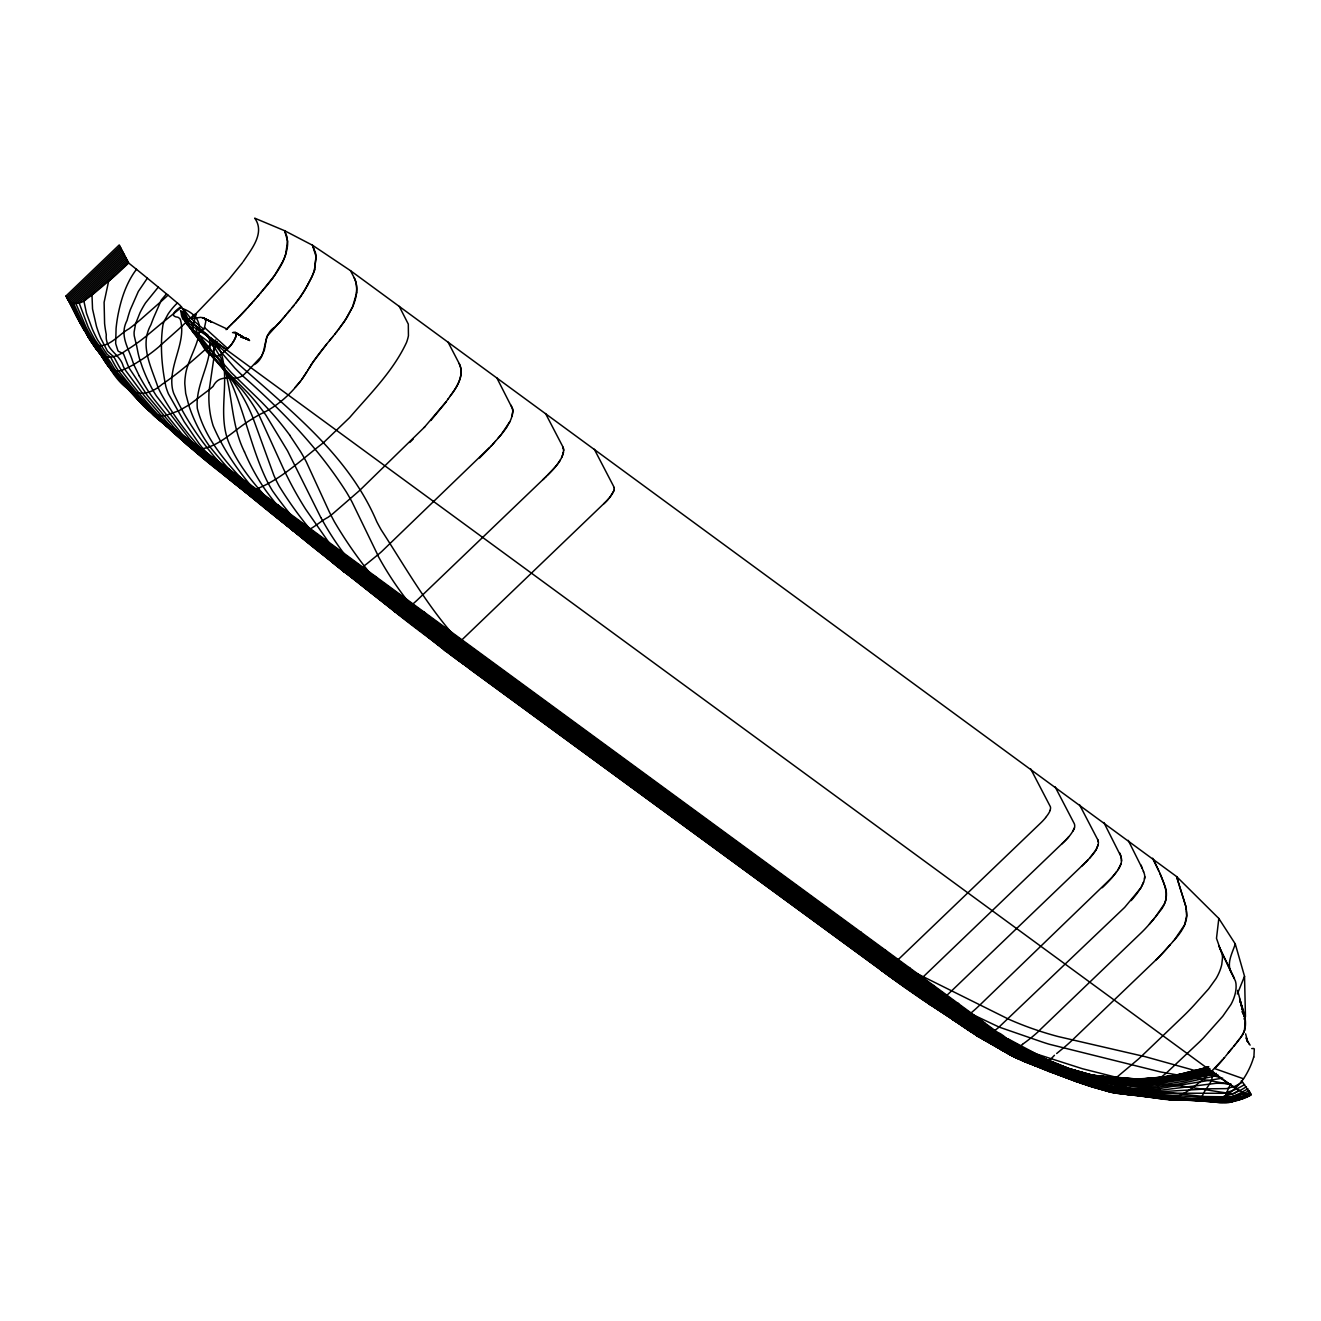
<?xml version="1.0" encoding="UTF-8"?>
<svg xmlns="http://www.w3.org/2000/svg" width="1321" height="1321" viewBox="0 0 1321 1321"><rect width="100%" height="100%" fill="white"/><g stroke="black" fill="none" stroke-linecap="round" stroke-linejoin="round"><path stroke-width="1.5" d="M1069.201 836.292L1069.283 836.193A23.464 14.003 -53.8 0 0 1070.39 834.789A21.549 12.863 -53.8 0 0 1071.331 833.501A20.591 12.302 -53.8 0 0 1072.338 831.949A21.235 12.682 -53.8 0 0 1072.751 831.256L1073.659 829.621A13.904 8.306 -53.8 0 0 1073.956 829.043A8.768 5.234 -53.8 0 0 1074.155 828.614A5.647 3.369 -53.8 0 0 1074.468 827.805A4.557 2.725 -53.8 0 0 1074.6 827.243A5.383 3.22 -53.8 0 0 1074.683 826.665L1074.716 825.823A10.353 6.176 -53.8 0 0 1074.452 824.155A8.388 5.02 -53.8 0 0 1074.171 823.445L1055.083 786.788M1098.428 842.963L1098.428 842.963A9.049 5.4 -53.8 0 0 1098.412 842.336M244.484 451.865C229.804 422.637 233.057 388.605 221.301 358.701A76.255 58.669 -27.5 0 0 217.552 352.542C210.369 337.383 181.604 330.068 184.147 311.673M182.562 311.954L182.43 313.589A7.034 5.416 -27.5 0 0 182.48 314.563L182.975 316.297M563.44 452.03A12.5 7.464 -53.8 0 1 563.324 452.707L563.44 452.03A15.588 9.313 -53.8 0 0 563.555 450.973L563.588 450.577M197.077 327.08L196.152 330.002L197.242 332.743L208.569 347.027L231.423 372.737L259.857 400.362A497.934 383.107 -27.5 0 1 289.728 435.121M356.571 292.403L356.72 289.068A42.652 25.462 -53.8 0 0 355.25 280.184A41.611 24.851 -53.8 0 0 354.21 277.773L350.494 270.656L312.499 245.227L284.626 230.713L254.705 218.163C265.488 232.892 251.139 249.636 243.014 261.921M209.197 389.893L213.672 359.395L213.721 346.928A33.851 26.057 -27.5 0 0 211.69 340.868L205.333 333.024L189.679 321.069A26.932 20.723 -27.5 0 1 187.945 318.708L184.147 311.327M1098.378 843.723L1098.378 843.723A5.664 3.385 -53.8 0 1 1098.246 844.367L1097.916 845.423M350.494 270.656L1176.549 876.517L1218.821 918.458L1216.492 938.323L1222.14 954.489A26.684 15.935 -53.8 0 1 1222.503 957.989L1221.76 964.561A34.049 20.327 -53.8 0 1 1216.063 978.564L1208.665 988.851L1193.771 1005.479A160.452 95.806 -53.8 0 1 1183.913 1015.618L1141.905 1055.842A123.959 74.026 -53.8 0 1 1138.487 1059.029L1116.245 1077.688L1105.429 1084.624A34.049 20.327 -53.8 0 1 1093.821 1087.216L1080.099 1083.038M1144.465 878.993L1144.547 878.515A14.316 8.553 -53.8 0 0 1144.713 876.731A14.663 8.752 -53.8 0 1 1144.432 879.159A14.762 8.818 -53.8 0 1 1143.59 882.147L1141.823 886.061M563.324 452.707L562.911 454.292L563.241 453.07M1237.348 993.986L1244.531 976.285L1235.267 943.921L1218.821 918.458M314.497 269.864L316.132 256.802L312.499 245.227L315.57 253.104A39.812 23.778 -53.8 0 1 316.066 256.01L314.497 269.864A42.569 25.429 -53.8 0 1 311.789 276.948L304.325 291.016L295.854 303.07M495.243 441.495L499.206 436.937A138.903 82.942 -53.8 0 0 501.204 434.576L509.724 421.911A22.407 13.375 -53.8 0 0 510.236 420.887L510.451 420.392A22.391 13.375 -53.8 0 0 511.326 418.196A25.165 15.026 -53.8 0 0 511.987 416.214L512.746 411.937A21.433 12.797 -53.8 0 0 512.746 411.211L512.713 410.352A10.271 6.143 -53.8 0 0 512.664 409.51L512.614 409.295A14.548 8.686 -53.8 0 0 512.399 408.486L496.795 377.806M1253.893 1057.081L1254.306 1048.957A4.293 2.559 -53.8 0 0 1253.497 1048.478L1251.73 1048.577M511.987 416.214L512.086 415.834A21.384 12.764 -53.8 0 0 512.267 415.124L512.746 411.937A27.444 16.38 -53.8 0 0 512.73 410.55L512.713 410.352M1240.469 1037.695C1249.385 1027.441 1244.564 1012.959 1240.32 1001.929L1244.811 1017.831M1096.199 849.519L1098.065 844.978A8.256 4.937 -53.8 0 0 1098.246 844.367M1097.817 845.721L1096.298 849.353M1244.481 1030.281L1245.274 1019.762L1237.628 990.354M1235.267 943.921C1232.559 952.623 1226.813 962.134 1230.66 971.331M1143.59 882.147L1141.509 886.672A17.85 10.667 -53.8 0 1 1140.684 888.158L1124.65 907.411L997.949 1028.068A83.917 50.115 -53.8 0 1 993.177 1031.585L987.926 1034.888A18.081 10.799 -53.8 0 1 986.308 1035.631L985.4 1035.961A35.436 21.153 -53.8 0 1 983.319 1036.622L982.197 1036.869A14.762 8.818 -53.8 0 1 979.835 1036.952A14.894 8.884 -53.8 0 1 978.052 1036.506L966.51 1029.026M217.172 341.693L211.773 356.356L241.826 389.513A276.783 212.962 -27.5 0 1 258.949 414.926M187.12 317.981L186.707 319.748L190.241 327.129A175.396 134.94 -27.5 0 0 193.84 333.024L197.275 333.701L201.799 331.109A8.487 5.069 -53.8 0 0 204.507 327.558L205.779 321.531A10.832 6.456 -53.8 0 0 204.194 318.328L200.825 317.354L191.33 318.526L229.028 279.259L242.37 262.813M283.041 261.178L283.09 261.079A41.859 25 -53.8 0 0 285.567 254.722L287.631 241.231L284.626 230.713L287.004 236.773L287.631 244.121A39.399 23.53 -53.8 0 1 283.041 261.063L274.339 275.858L258.949 294.93M561.59 457.611L562.944 454.193L562.003 456.686A16.314 9.742 -53.8 0 1 561.59 457.611A17.173 10.254 -53.8 0 1 560.583 459.543L560.286 460.055M613.472 491.462L613.439 491.528A18.411 10.997 -53.8 0 1 613.159 492.039A27.114 16.199 -53.8 0 1 612.845 492.617L613.505 491.379A9.775 5.829 -53.8 0 0 613.654 491.065A5.251 3.137 -53.8 0 0 613.984 490.289A3.286 1.965 -53.8 0 0 614.149 489.596M1073.758 829.423L1073.709 829.522A25.182 15.043 -53.8 0 1 1073.428 830.034A29.161 17.421 -53.8 0 1 1073.114 830.628A23.299 13.92 -53.8 0 1 1072.751 831.256M509.724 421.911L506.901 426.865M307.942 284.642L300.313 297.175L292.271 307.397M1141.344 887.002L1137.117 893.293A81.192 48.481 -53.8 0 1 1134.293 896.876A81.654 48.761 -53.8 0 1 1131.932 899.684L1131.139 900.608M545.325 477.376L553.895 468.559A36.047 21.516 -53.8 0 0 558.998 462.119L560.203 460.187M560.021 460.468L560.071 460.402A34.973 20.888 -53.8 0 1 553.862 468.526A67.404 40.257 -53.8 0 1 551.98 470.623L551.303 471.349A129.309 77.212 -53.8 0 1 548.38 474.338L547.621 475.098M308.288 369.55L301.782 379.573M308.156 369.764L311.029 365.19A100.132 59.792 -53.8 0 1 313.44 361.541L326.584 344.203M506.736 427.145L506.174 428.004A34.94 20.872 -53.8 0 1 502.822 432.561L501.782 433.866M308.866 368.625L311.029 365.19M306.736 372.06C295.623 389.761 279.854 405.217 260.732 413.968A107.414 64.151 -53.8 0 0 251.601 419.302C234.312 429.457 219.913 446.927 199.025 449.305A36.476 21.78 -53.8 0 1 195.657 449.074L194.6 448.859A41.909 25.033 -53.8 0 1 184.296 440.653L180.564 433.569M1243.986 1018.986L1245.455 1016.625L1244.531 976.285M344.451 321.449L352.575 306.967L356.422 293.708A41.909 25.033 -53.8 0 0 354.177 277.806M979.786 1005.099L1112.018 877.441A69.518 41.512 -53.8 0 0 1116.592 871.728A39.894 23.811 -53.8 0 0 1117.995 869.796L1120.654 864.628A21.797 13.012 -53.8 0 0 1120.968 863.686A13.276 7.926 -53.8 0 0 1121.331 862.25A8.999 5.383 -53.8 0 0 1121.496 861.011A10.733 6.407 -53.8 0 0 1121.496 860.351L1121.496 859.971A12.351 7.381 -53.8 0 1 1121.496 861.011M344.319 321.63L334.774 334.263M1089.346 1086.011L1048.758 1071.43L1016.047 1057.857A185.848 142.982 -27.5 0 1 1010.119 1054.802L980.331 1037.844L958.22 1023.131L378.169 598L335.517 565.041L304.424 537.911A636.408 489.645 -27.5 0 1 293.79 527.475C269.88 500.362 241.396 474.966 228.038 440.603C217.585 411.921 230.366 380.63 220.888 352.046A51.899 39.927 -27.5 0 0 217.156 345.755C210.022 333.09 183.47 327.08 184.032 311.971A9.825 2.229 46.2 0 0 184.065 310.947L180.036 305.234L169.369 296.251A82.397 18.692 46.2 0 1 165.752 293.295L143.51 275.016A105.267 23.877 46.2 0 1 141 272.985L128.649 263.011L119.237 244.946L66.05 295.937L89.002 337.961M610.632 496.118L610.814 495.854A25.149 15.01 -53.8 0 0 611.59 494.681A26.915 16.067 -53.8 0 0 612.35 493.443L612.729 492.799A27.543 16.446 -53.8 0 1 612.465 493.261A26.998 16.116 -53.8 0 1 611.59 494.681A24.901 14.861 -53.8 0 1 610.55 496.25A22.705 13.557 -53.8 0 1 609.955 497.059L609.741 497.357A21.499 12.847 -53.8 0 0 609.955 497.059L610.038 496.944M451.105 394.797C457.627 386.161 464.546 374.487 459.213 363.589L448.034 342.089M1155.446 916.956L1164.164 904.258A17.338 10.353 -53.8 0 0 1165.667 900.542A16.364 9.775 -53.8 0 0 1166.212 898.131L1166.195 891.658L1164.23 884.195M449.966 396.416C456.785 387.301 464.86 375.23 459.213 363.589M448.05 399.091L450.345 395.871M1159.772 911.374C1166.129 904.175 1168.441 893.888 1164.478 884.938M448.43 398.546L445.788 402.245M136.525 269.253C126.337 282.694 121.02 299.107 117.899 315.504A208.784 160.634 -27.5 0 0 116.083 328.351L115.67 343.559L117.965 350.858A5.845 4.508 -27.5 0 0 119.65 351.881L123.53 353.912L127.576 364.398A96.119 73.943 -27.5 0 0 129.491 368.576L147.424 395.623L178.352 432.677A526.732 405.266 -27.5 0 0 194.187 448.76L226.386 477.046L258.619 502.426M424.239 427.443L446.168 401.716M445.408 402.773L430.828 420.491M1239.742 1038.719L1236.605 1042.814M1159.078 912.316L1154.95 917.567M338.44 329.656L347.06 317.403L352.724 306.621A40.059 23.91 -53.8 0 0 355.646 298.034A37.731 22.54 -53.8 0 0 356.571 292.403M300.627 381.142L295.194 387.301M609.377 497.819L609.642 497.472A20.69 12.351 -53.8 0 1 609.328 497.885A23.151 13.821 -53.8 0 1 608.321 499.107A30.135 17.999 -53.8 0 1 607.247 500.296L607.099 500.477A38.259 22.853 -53.8 0 1 606.504 501.088L459.081 642.551A43.345 25.892 -53.8 0 1 453.153 647.703A25.38 15.158 -53.8 0 1 447.802 650.543L446.614 650.972A3.534 2.114 -53.8 0 1 445.524 650.939C413.952 626.616 384.527 599.305 357.38 570.127A482.958 371.597 -27.5 0 1 320.887 517.551M336.046 332.694L337.119 331.356M147.374 278.12L138.325 291.462L130.251 309.857A165.769 127.543 -27.5 0 0 127.08 320.343C119.567 334.659 127.526 346.35 131.968 359.163A114.547 88.127 -27.5 0 0 134.445 365.967L139.283 375.973M1225.657 1056.139L1228.547 1052.54M1045.654 817.633L1044.531 818.97A37.698 22.507 -53.8 0 1 1040.717 822.966L894.978 962.695A36.278 21.664 -53.8 0 1 889.528 967.302A19.039 11.377 -53.8 0 1 884.178 970.324A9.775 5.845 -53.8 0 1 882.411 970.572L881.024 970.241A4.376 2.609 -53.8 0 1 880.43 969.597L471.498 670.226L340.835 567.931L201.205 455.349A312.152 70.806 46.2 0 1 191.661 447.159L157.893 416.957A82.546 63.507 -27.5 0 1 153.302 413.192L128.764 388.754L110.254 367.667M1224.716 1057.312C1209.326 1074.056 1191.311 1093.177 1169.283 1099.65C1160.895 1097.569 1159.64 1087.711 1155.38 1081.552C1148.147 1073.478 1137.464 1083.583 1128.811 1081.569A278.979 214.646 -27.5 0 1 1101.136 1079.141L1086.357 1076.797A83.19 64.002 -27.5 0 1 1081.156 1075.443L1032.527 1057.824L1002.672 1044.168A127.031 97.737 -27.5 0 1 997.124 1040.667L237.631 485.236C193.46 453.549 154.392 415.025 122.093 371.333M1228.249 1052.903L1231.882 1048.494M1223.741 1058.501L1224.699 1057.328M1229.157 1051.797L1235.696 1043.92M326.287 344.566L330.151 339.877M334.973 334.015L332.809 336.657M285.666 315.306L279.689 322.274A56.423 33.702 -53.8 0 1 277.443 324.636L266.842 336.508L264.332 350.197L261.31 356.505L247.671 371.019A38.326 22.886 -53.8 0 1 245.442 373.05C235.765 384.56 221.119 370.557 213.094 386.359A56.357 33.652 -53.8 0 1 209.89 389.183L189.564 404.589L179.144 410.633L164.844 415.801L155.102 415.339L143.758 406.042L118.857 378.962L98.249 351.419A57.645 34.412 -53.8 0 1 96.697 349.025L95.409 347.39A80.977 62.302 -27.5 0 1 93.907 345.359M287.119 313.539L293.84 305.531M331.076 338.754L332.925 336.508M284.477 316.726L289.695 310.435M329.54 340.603L331.72 337.978M264.58 288.325L265.372 287.384A126.717 75.66 -53.8 0 0 272.985 277.757M1233.913 1046.067L1240.32 1037.91A21.797 13.012 -53.8 0 0 1244.58 1030.281M501.105 434.692L497.934 438.407M283.8 317.535L281.901 319.765A61.707 36.856 -53.8 0 1 277.443 324.636L275.858 326.204M263.787 289.266L262.185 291.165M1068.953 836.589L1068.26 837.382M1174.402 939.908L1184.706 924.717L1186.638 915.932L1185.845 906.52L1186.39 909.608M260.237 293.444L261.393 292.106M259.213 294.633L247.456 307.942M1173.428 941.031C1180.957 932.824 1188.388 922.57 1186.506 910.697M257.314 296.829L258.123 295.887M1068.524 837.085L1067.517 838.208A59.544 35.551 -53.8 0 1 1065.519 840.305L923.115 976.946M1149.452 924.073L1154.587 918.012A162.285 96.895 -53.8 0 1 1151.169 922.091L1149.452 924.073A101.734 60.749 -53.8 0 1 1145.109 928.861A86.459 51.635 -53.8 0 1 1140.551 933.435L1038.95 1030.842M1173.329 941.146L1171.479 943.26M166.463 293.889L161.36 299.983L153.5 317.965A382.413 294.236 -27.5 0 0 150.875 324.867C139.332 345.276 151.354 367.221 157.876 386.987A139.366 107.232 -27.5 0 0 162.103 395.441C195.64 454.523 249.372 497.39 302.889 537.531L970.39 1026.45L998.395 1045.01M254.854 299.636L255.68 298.711M1171.1 943.706L1166.707 948.66A135.964 81.192 -53.8 0 1 1155.991 959.938M253.236 301.502L254.045 300.577M1170.158 944.763L1163.652 952.028A115.885 69.204 -53.8 0 1 1155.974 959.905L1072.305 1040.106A112.351 67.09 -53.8 0 1 1065.089 1046.595L1056.651 1053.531M251.617 303.318L252.41 302.41M495.358 441.363L492.898 444.12M1068.161 837.481L1067.517 838.208A59.61 35.601 -53.8 0 1 1065.519 840.305A94.154 56.225 -53.8 0 1 1063.422 842.418M250.016 305.118L250.808 304.226M493.839 443.063L491.263 445.92M248.431 306.868L249.223 305.993M491.726 445.408L381.736 551.501A154.507 92.255 -53.8 0 1 379.391 553.549L367.122 563.572A138.903 82.942 -53.8 0 1 364.811 565.338L362.862 566.759A33.669 20.096 -53.8 0 1 357.677 570.028M247.654 307.71L238.952 316.908M1089.577 858.204L1096.017 849.849A17.85 10.651 -53.8 0 1 1095.357 850.955A21.797 13.012 -53.8 0 1 1094.3 852.507A27.295 16.298 -53.8 0 1 1092.946 854.307L1091.163 856.437A50.148 29.954 -53.8 0 1 1089.577 858.204A76.502 45.69 -53.8 0 1 1087.827 860.07L1085.499 862.431M246.251 309.246L246.053 309.461A182.826 109.181 -53.8 0 1 239.134 316.71L233.09 322.704M489.678 447.654L479.556 457.974M424.685 426.98L359.708 490.388L332.644 513.869A83.834 50.049 -53.8 0 1 327.872 517.419C317.189 522.753 305.597 537.069 292.833 530.712A32.018 19.121 -53.8 0 1 289.282 526.518L278.087 505.002M226.089 329.672L231.423 324.322M226.634 329.111L229.771 325.94M413.291 438.935L409.692 442.485M237.136 318.724L238.061 317.8M951.681 990.8L1085.334 862.596A114.068 68.114 -53.8 0 0 1087.827 860.07M254.441 364.53C268.956 355.663 260.551 335.65 275.049 326.981M158.355 287.053L145.508 302.938A102.774 79.078 -27.5 0 0 140.026 312.681L135.617 323.695L134.115 332.033A36.691 28.236 -27.5 0 0 134.263 335.914L135.914 342.899A64.845 49.884 -27.5 0 1 136.591 345.491L137.846 351.914A136.046 104.673 -27.5 0 0 139.646 359.163L142.42 367.321A307.743 236.789 -27.5 0 0 148.926 382.545M236.178 319.665L234.164 321.664M546.547 476.171L416.908 600.395A121.73 72.688 -53.8 0 1 413.126 603.763L411.046 605.497L422.984 619.747L435.88 633.122L450.098 645.342L891.064 968.409L931.206 994.317A298.777 229.887 -27.5 0 0 941.609 999.832L999.171 1027.111L1041.691 1041.823A309.411 238.061 -27.5 0 0 1049.32 1044.267L1160.812 1072.008L1229.339 1084.128M1084.69 863.224L1081.536 866.312M230.878 324.867L232.116 323.645M231.984 323.777L233.487 322.307M1062.893 842.93L1061.836 843.954M544.549 478.119L543.03 479.589M1102.193 887.729L1103.464 886.523A109.478 65.373 -53.8 0 0 1106.569 883.419L1107.642 882.312A70.74 42.239 -53.8 0 0 1110.829 878.828A69.286 41.38 -53.8 0 0 1116.592 871.728M119.996 246.4L66.876 297.324L84.098 330.184M120.739 247.836L67.718 298.678L80.383 323.628M121.499 249.289L68.626 299.983L76.668 316.726L90.142 339.596M122.259 250.742L69.617 301.205L81.555 324.768A499.916 384.626 -27.5 0 0 88.887 337.284L97.721 350.247A83.817 64.481 -27.5 0 0 99.306 352.146L101.139 354.226A20.36 15.67 -27.5 0 1 102.031 355.514L104.078 359.213A119.187 91.694 -27.5 0 0 109.709 368.031C122.787 389.233 139.646 403.351 162.021 384.394C181.324 371.35 198.53 355.564 215.785 340.025M123.018 252.195L70.756 302.294L80.053 322.01M123.761 253.649L72.094 303.186L82.777 325.742A462.119 355.547 -27.5 0 0 90.109 338.275L99.025 351.204A80.416 61.872 -27.5 0 0 100.644 353.07L105.697 360.947A96.317 74.108 -27.5 0 0 109.99 367.882M124.521 255.085L73.761 303.764L84.197 326.502A424.966 326.964 -27.5 0 0 91.496 339.101L100.479 351.997A73.117 56.258 -27.5 0 0 102.113 353.846L107.133 361.756A90.158 69.369 -27.5 0 0 111.36 368.741M125.28 256.538L75.991 303.797L85.931 326.931A379.854 292.255 -27.5 0 0 93.114 339.679L102.097 352.641A61.014 46.945 -27.5 0 0 103.748 354.457L108.834 362.301A90.422 69.567 -27.5 0 0 113.028 369.335L127.245 385.815M126.023 257.991L79.128 302.955L88.094 326.848A325.99 250.825 -27.5 0 0 95.046 339.943L111.327 363.374A95.954 73.827 -27.5 0 0 115.918 370.772L149.356 409.147A377.212 290.224 -27.5 0 0 155.366 415.421L186.311 444.021L211.476 464.265L995.027 1037.728A127.691 98.249 -27.5 0 0 1000.575 1041.311C1030.33 1056.932 1062.315 1068.639 1094.878 1076.83A141.529 108.9 -27.5 0 0 1101.169 1077.936L1136.869 1081.866A133.883 103.005 -27.5 0 0 1155.281 1081.42L1177.457 1078.283A295.442 227.311 -27.5 0 0 1192.087 1075.294L1209.359 1070.786C1218.276 1078.63 1203.613 1088.851 1201.978 1097.322A4.458 2.675 -53.8 0 0 1202.143 1099.716L1205.71 1101.351L1213.074 1100.525A67.421 40.257 -53.8 0 0 1217.07 1099.419L1225.426 1095.786A34.412 20.542 -53.8 0 0 1229.834 1092.863L1235.416 1088.075L1236.671 1088.867M126.783 259.444L83.801 300.643L86.509 313.325L92.239 328.896A270.458 208.091 -27.5 0 0 97.44 339.679L106.786 353.912A29.789 22.919 -27.5 0 0 108.372 355.366L109.973 356.67A10.403 8.009 -27.5 0 1 110.964 357.809L114.3 364.068A105.284 81.01 -27.5 0 0 118.329 370.623C149.24 410.071 184.709 446.118 225.478 475.444L996.067 1039.214A126.965 97.688 -27.5 0 0 1001.615 1042.731C1031.47 1058.104 1063.438 1069.729 1095.968 1077.969A146.648 112.83 -27.5 0 0 1102.226 1079.108L1137.728 1083.237A126.056 96.994 -27.5 0 0 1152.787 1083.005L1182.328 1078.646A315.818 242.998 -27.5 0 0 1196.694 1075.443L1212.711 1071.05M127.543 260.881L91.991 294.963L92.536 308.982L96.466 326.32A223.678 172.093 -27.5 0 0 100.809 338.325L107.48 351.237L112.896 356.092A7.381 5.68 -27.5 0 1 113.986 357.066L117.866 364.299A115.076 88.54 -27.5 0 0 122.093 371.333M128.286 262.334L108.603 281.224L104.111 302.311L104.59 323.513A210.105 161.657 -27.5 0 0 106.274 334.56C104.821 350.28 119.864 353.45 123.249 366.313A107.876 82.992 -27.5 0 0 125.462 370.276L144.616 396.168L172.176 428.334A518.41 398.859 -27.5 0 0 187.153 443.295L246.003 492.403A131.175 100.924 -27.5 0 0 247.919 493.79L970.043 1022.652L998.181 1042.137A127.708 98.266 -27.5 0 0 1003.729 1045.588C1033.633 1060.565 1065.37 1072.272 1097.734 1080.644A149.356 114.91 -27.5 0 0 1103.943 1081.816L1139.313 1086.176A117.668 90.538 -27.5 0 0 1157.691 1085.614L1183.682 1081.288L1216.36 1073.395M128.649 263.011L117.041 273.909A159.94 95.508 -53.8 0 1 113.672 276.898L96.631 291.231A101.189 60.419 -53.8 0 1 87.004 298.678C80.531 304.87 69.138 306.076 66.05 295.937M922.603 977.441L921.018 978.944A72.771 43.444 -53.8 0 1 916.213 983.22M951.054 991.394L947.834 994.416A92.767 55.399 -53.8 0 1 942.765 998.907M979.224 1005.628L977.557 1007.196A82.975 49.538 -53.8 0 1 970.72 1013.174M181.753 307.083L164.729 320.838A137.334 82.018 -53.8 0 0 161.294 323.562L146.614 335.831A149.752 89.415 -53.8 0 1 125.743 350.659C117.866 356.604 104.045 361.822 97.87 350.841A80.003 61.559 -27.5 0 0 96.895 349.57L96.251 348.777A94.171 72.457 -27.5 0 1 94.253 346.085L93.428 344.682M1246.165 1094.234L1241.08 1097.949A30.185 18.032 -53.8 0 1 1239.28 1098.89L1236.572 1100.096A64.118 38.292 -53.8 0 1 1232.873 1101.483A31.126 18.593 -53.8 0 1 1229.752 1102.292A26.106 20.079 -27.5 0 1 1226.433 1102.573L1212.893 1101.483A157.001 120.789 -27.5 0 0 1207.394 1101.087L1171.033 1099.584A314.563 242.024 -27.5 0 1 1162.777 1098.956L1119.036 1093.309A149.587 115.092 -27.5 0 1 1113.207 1092.186L1091.443 1086.176M187.747 318.592L185.353 319.616A10.832 6.473 -53.8 0 1 184.081 319.566A6.704 3.996 -53.8 0 1 183.173 319.302A2.13 1.271 -53.8 0 1 182.727 318.691A23.596 18.164 -27.5 0 1 181.307 314.282L180.994 311.706M160.468 345.359L177.906 329.87A180.482 107.777 -53.8 0 0 183.751 324.438C202.295 307.066 195.079 312.813 192.206 330.3A10.832 6.473 -53.8 0 0 193.725 332.925C201.568 339.53 206.34 360.947 218.741 355.663A29.524 17.635 -53.8 0 0 221.961 353.797L230.944 345.177A29.524 17.635 -53.8 0 0 233.322 341.677C234.841 339.398 239.415 331.852 233.421 332.463M942.765 998.891L941.609 999.832A24.868 14.845 -53.8 0 1 934.971 1004.092M916.196 983.204L914.726 984.36A22.44 13.408 -53.8 0 1 909.063 987.629A8.653 5.168 -53.8 0 1 906.223 988.306M1054.472 1055.264C1027.292 1084.954 1018.706 1041.245 997.652 1032.362A162.054 124.686 -27.5 0 1 992.616 1028.712L157.893 416.957M181.274 306.538C177.196 309.197 167.949 316.132 177.922 317.255A11.74 9.032 -27.5 0 1 180.3 319.286C186.806 341.759 168.791 364.381 172.225 387.548A48.167 37.054 -27.5 0 0 173.728 393.394C205.762 463.506 268.13 512.069 327.971 557.693L964.264 1023.825L1001.764 1048.478M1022.52 1044.383C1015.866 1050.525 1003.597 1056.272 997.784 1045.902A181.109 108.157 -53.8 0 1 996.282 1043.92L982.675 1021.133M139.91 360.749L142.602 358.998A123.216 73.58 -53.8 0 0 160.502 345.458M1247.916 1088.768L1240.617 1092.913A67.932 52.279 -27.5 0 1 1229.785 1097.388L1221.413 1099.65A34.94 26.882 -27.5 0 1 1216.476 1100.261L1198.18 1099.122M1246.413 1086.77L1242.516 1089.115A62.863 48.365 -27.5 0 1 1229.967 1094.746L1223.296 1096.694A38.292 29.458 -27.5 0 1 1218.325 1097.553L1203.811 1097.569L1112.315 1090.964A95.921 73.811 -27.5 0 1 1106.651 1090.007L1067.929 1077.573L1008.98 1052.226A134.015 103.104 -27.5 0 1 1004.703 1049.749L1003.399 1048.94M1249.121 1090.552L1241.558 1094.746A68.197 52.477 -27.5 0 1 1230.346 1099.204L1221.908 1101.301A32.331 24.868 -27.5 0 1 1217.103 1101.747L1171.298 1096.364L1113.553 1091.939A97.49 75 -27.5 0 1 1107.89 1090.981L1087.86 1085.301L1049.733 1071.529M1236.786 1088.933L1246.611 1094.448L1250.69 1095.225A11.592 2.625 46.2 0 0 1250.838 1094.036L1242.533 1082.163L1235.696 1085.895M1250.046 1092.12L1242.533 1096.182A66.1 50.859 -27.5 0 1 1232.939 1099.947L1223.13 1102.275A29.723 22.87 -27.5 0 1 1219.63 1102.54L1210.333 1101.747A188.655 145.161 -27.5 0 0 1205 1101.219L1161.225 1098.263L1118.656 1093.54A130.68 100.545 -27.5 0 1 1110.994 1092.153L1092.764 1087.117L1026.516 1062.546M1250.657 1093.474L1244.96 1096.529A61.74 47.506 -27.5 0 1 1235.812 1100.211L1226.152 1102.573A27.576 21.219 -27.5 0 1 1222.734 1102.837L1116.724 1093.227A114.035 87.731 -27.5 0 1 1111.06 1092.269L1088.999 1085.978A26.684 15.935 -53.8 0 1 1086.688 1084.343L1080.05 1074.369L1076.532 1071.248L1062.778 1068.062L1007.51 1038.57M1247.751 1094.927L1245.059 1096.645A7.067 5.433 -27.5 0 1 1243.903 1097.206L1226.433 1098.775L1178.926 1098.494A218.939 168.461 -27.5 0 1 1170.802 1097.834L1128.018 1091.212A228.302 175.66 -27.5 0 1 1120.076 1089.61L1070.803 1075.591L1024.27 1059.095A154.078 118.543 -27.5 0 1 1017.913 1056.007C971.15 1032.196 926.648 1004.158 884.69 972.669M1250.904 1094.548L1247.057 1096.579A56.786 43.692 -27.5 0 1 1237.447 1100.426L1229.752 1102.275A15.819 9.445 -53.8 0 1 1227.374 1102.408A11.344 6.77 -53.8 0 1 1225.64 1101.879A8.57 5.119 -53.8 0 1 1224.501 1100.806M1238.85 1090.205L1234.871 1092.995A5.4 4.161 -27.5 0 1 1233.087 1093.805C1204.438 1090.238 1175.657 1083.237 1146.281 1084.145A104.21 80.185 -27.5 0 1 1140.766 1083.468L1082.46 1068.739L1036.836 1054.108A165.752 127.526 -27.5 0 1 1029.885 1051.004L990.139 1033.6A320.078 246.267 -27.5 0 1 982.692 1030.149L933.303 1003.019L891.857 975.773L447.802 650.559C403.004 614.909 363.638 571.399 334.543 521.993A401.567 308.965 -27.5 0 1 329.226 511.706L306.224 461.673A333.338 256.472 -27.5 0 0 300.428 451.386L289.662 435.17M1137.563 1081.668A223.447 171.912 -27.5 0 0 1165.023 1079.884L1182.427 1077.061L1197.437 1070.357A36.162 21.598 -53.8 0 1 1200.888 1069.68A37.417 22.341 -53.8 0 1 1204.356 1069.581L1209.409 1070.819M357.677 569.995L355.696 570.953A36.608 21.863 -53.8 0 1 353.153 572.026A22.176 13.243 -53.8 0 1 350.048 572.819A23.91 14.283 -53.8 0 1 347.588 573A15.505 9.264 -53.8 0 1 345.64 572.703A18.725 11.179 -53.8 0 1 344.731 572.29L344.121 571.976A11.361 6.787 -53.8 0 1 342.932 570.953C293.212 529.853 238.985 486.359 213.127 425.709A150.412 115.736 -27.5 0 1 209.131 389.893M1249.683 1095.456L1240.056 1099.386A22.127 17.024 -27.5 0 1 1236.572 1100.096L1220.868 1100.063A266.776 205.267 -27.5 0 0 1213.025 1099.98L1175.36 1099.766A190.637 146.681 -27.5 0 1 1167.153 1099.138L1124.501 1092.417A211.31 162.582 -27.5 0 1 1116.542 1090.816L1080.71 1080.611L1030.446 1063.174M1234.805 1086.291L1226.499 1088.62L1213.982 1088.752A173.315 133.338 -27.5 0 0 1206.304 1088.95L1163.52 1091.559A232.248 178.698 -27.5 0 1 1154.554 1091.658L1110.449 1088.355A115.554 88.92 -27.5 0 1 1102.771 1086.985L1057.576 1072.14L1007.725 1050.806A142.998 110.023 -27.5 0 1 1003.415 1048.263L966.989 1024.98A110.947 85.353 -27.5 0 1 965.453 1023.858L315.009 547.29C276.122 518.228 238.358 487.053 205.349 451.369A310.831 239.151 -27.5 0 1 199.124 443.691L184.213 421.746L168.444 393.873A103.335 79.508 -27.5 0 1 165.868 386.574C161.74 366.445 159.924 345.194 162.962 324.801A36.162 27.824 -27.5 0 1 164.184 321.267L168.048 314.117A59.478 45.756 -27.5 0 1 177.509 302.872M1209.442 1068.788L1201.846 1071.678A127.708 98.249 -27.5 0 1 1182.427 1077.044M125.33 368.658C109.759 377.823 104.689 357.644 96.697 349.025M1207.262 1067.368L1181.271 1073.99A270.425 208.074 -27.5 0 1 1164.098 1076.764L1150.294 1078.25A168.725 129.821 -27.5 0 1 1134.673 1078.811L1118.771 1078.085M1209.821 1068.458L1188.751 1073.973A282.281 217.189 -27.5 0 1 1170.835 1077.209L1152.919 1079.323A152.163 117.074 -27.5 0 1 1134.656 1079.686L1098.395 1076.202A126.667 97.457 -27.5 0 1 1092.071 1075.112L1068.739 1068.573M1207.642 1067.698L1184.144 1073.643A279.325 214.91 -27.5 0 1 1166.74 1076.549L1152.705 1078.151A166.908 128.418 -27.5 0 1 1134.062 1078.778L1096.579 1075.657A114.2 87.863 -27.5 0 1 1088.405 1074.237C1057.295 1065.7 1026.665 1054.191 998.461 1038.471A134.197 103.253 -27.5 0 1 991.873 1033.963L988.158 1031.107A166.083 127.79 -27.5 0 0 985.714 1029.307L194.517 450.131A107.331 82.579 -27.5 0 1 192.255 448.463L148.86 410.633A303.087 233.206 -27.5 0 1 140.819 402.195L134.313 394.764M1207.922 1068.276L1186.621 1073.659A281.538 216.611 -27.5 0 1 1168.969 1076.714L1151.318 1078.679A160.221 123.266 -27.5 0 1 1135.928 1079.092L1106.684 1076.83L1095.092 1078.316M1209.788 1069.498L1190.568 1074.534A286.541 220.475 -27.5 0 1 1176.136 1077.358L1154.207 1080.264A142.354 109.527 -27.5 0 1 1135.878 1080.661L1109.277 1078.085M1213.784 1072.272L1203.926 1074.997A365.323 281.076 -27.5 0 1 1186.902 1079.059L1153.58 1084.425A120.393 92.619 -27.5 0 1 1138.537 1084.69L1103.134 1080.413A149.405 114.944 -27.5 0 1 1096.909 1079.257L1080.495 1074.98M1244.382 1093.359L1234.491 1095.968A45.971 35.37 -27.5 0 1 1229.141 1096.876L1204.207 1096.513L1136.324 1089.495A166.05 127.757 -27.5 0 1 1128.927 1088.207L1079.554 1074.98L1034.492 1060.218M183.834 312.136L180.449 310.666L186.822 317.701A42.189 9.577 46.2 0 0 190.918 321.531L196.168 326.27A62.318 14.135 46.2 0 0 200.99 330.432L206.01 334.56A49.174 11.162 46.2 0 0 210.65 338.193M1218.424 1075.244L1180.132 1083.732L1158.385 1087.117A118.196 90.934 -27.5 0 1 1142.913 1087.728L1104.67 1083.286A145.954 112.302 -27.5 0 1 1098.494 1082.097C1066.245 1073.61 1034.69 1061.803 1004.819 1047.008A126.156 97.077 -27.5 0 1 1000.542 1044.416L968.673 1022.537L260.105 503.499M232.529 332.611L235.32 332.512L242.437 336.673L235.072 332.463M1222.668 1078.118L1159.062 1088.653A122.11 93.956 -27.5 0 1 1149.765 1089.131L1133.534 1088.471L1107.18 1085.102A138.903 106.869 -27.5 0 1 1099.171 1083.583L1051.533 1067.995L1005.793 1048.313A130.234 100.198 -27.5 0 1 1001.5 1045.753L968.871 1023.577L272.093 513.142L232.446 481.934L198.563 451.633A483.602 372.076 -27.5 0 1 181.01 432.793L153.863 399.058A279.623 215.141 -27.5 0 1 148.579 391.561A321.977 247.721 -27.5 0 1 139.299 375.957M1144.036 1080.429L1140.981 1080.545A192.486 148.101 -27.5 0 1 1132.064 1080.628L1088.851 1076.516A87.351 67.206 -27.5 0 1 1083.484 1075.311C1053.332 1065.32 1025.212 1049.667 997.999 1033.451A167.371 128.764 -27.5 0 1 993.706 1030.43L162.912 421.531A167.932 129.21 -27.5 0 1 154.557 414.695L142.618 403.4M1134.59 1081.684L1137.546 1081.668M1118.656 1077.919L1112.018 1077.275M1107.692 1077.044L1094.515 1075.657A100.379 77.229 -27.5 0 1 1088.603 1074.633C1057.758 1066.46 1028.531 1052.622 1000.542 1037.48A134.825 103.732 -27.5 0 1 994.812 1033.649L176.931 434.477L157.381 418.542L113.276 372.027M1109.756 1077.242L1098.577 1075.955A120.475 92.685 -27.5 0 1 1090.337 1074.584L1070.753 1069.102M1195.026 1099.782L1115.023 1092.698A103.484 79.623 -27.5 0 1 1109.359 1091.74L1076.153 1081.635L1021.083 1060.036M1107.427 1077.886L1099.898 1076.962A134.461 103.451 -27.5 0 1 1093.59 1075.855C1061.027 1067.698 1029.109 1055.776 999.518 1039.891A129.574 99.686 -27.5 0 1 994.003 1036.258L979.307 1025.723M241.33 337.235L247.407 338.903L240.67 336.657L247.935 339.167L241.413 336.706M1109.822 1077.11L1114.544 1079.984L1120.654 1090.7A28.22 16.843 -53.8 0 0 1122.767 1092.715L1124.435 1093.689A31.77 18.973 -53.8 0 0 1135.036 1094.234A30.449 18.18 -53.8 0 0 1138.603 1093.045L1148.296 1087.348L1166.278 1073.098L1199.039 1042.319A109.28 65.257 -53.8 0 0 1203.514 1037.844L1222.751 1016.262L1230.957 1004.505A31.555 18.841 -53.8 0 0 1236.109 986.622L1236.027 984.145A28.22 16.843 -53.8 0 0 1235.317 980.776L1231.106 972.273M1219.96 1077.507L1145.224 1056.684L1058.22 1036.572A406.802 312.994 -27.5 0 1 1008.65 1019.185L894.35 962.348A345.177 265.587 -27.5 0 1 868.937 946.43L501.534 677.194C446.696 642.023 415.636 582.957 381.191 529.853A414.497 318.922 -27.5 0 1 376.749 521.646C343.658 443.641 269.17 395.755 210.633 338.159L1219.96 1077.507A142.833 32.398 46.2 0 0 1236.192 1088.587L1237.265 1089.231M1079.307 1074.881L1062.778 1068.062M1243.474 1078.778L1214.643 1068.573A69.716 41.628 -53.8 0 0 1222.85 1059.541M1067.203 1067.896L1023.676 1050.575L995.852 1036.011A136.212 104.805 -27.5 0 1 990.866 1032.477L987.348 1029.703A133.438 102.658 -27.5 0 0 983.897 1027.144L189.53 445.705L145.838 408.106A275.808 212.202 -27.5 0 1 138.144 400.032L117.652 377.179M1069.052 1068.59L1022.537 1049.551L994.812 1034.541A140.257 107.909 -27.5 0 1 989.875 1030.974L986.539 1028.299A96.978 74.62 -27.5 0 0 982.659 1025.41L980.099 1023.692A75.495 58.091 -27.5 0 1 978.745 1022.735L184.329 440.818L153.467 415.306L145.426 405.398M1078.514 1082.361L1058.038 1074.749M1066.823 1076.417L1105.644 1088.801A100.512 77.328 -27.5 0 0 1111.291 1089.759L1164.148 1093.144L1222.767 1093.309A34.66 26.668 -27.5 0 0 1226.235 1092.632L1233.253 1090.353A56.539 43.51 -27.5 0 0 1244.597 1084.541M1063.801 1076.004L1009.971 1053.349A142.685 109.775 -27.5 0 1 1004.323 1050.096L998.181 1045.522M241.495 336.756L248.563 339.563L240.554 336.128L249.586 340.521L242.189 336.525M1056.684 1073.841L1041.741 1068.359M1048.379 1070.588L1034.326 1065.353M1040.42 1067.401L1012.068 1055.429A153.632 118.196 -27.5 0 1 1006.305 1052.259L955.017 1018.805L357.264 580.943C328.797 560.087 300.99 538.208 275.313 513.985C246.466 481.884 208.421 451.815 197.341 408.552A71.053 54.656 -27.5 0 1 197.357 399.074C199.091 379.837 210.419 362.433 210.089 342.948A36.806 28.319 -27.5 0 0 208.355 336.294L207.43 334.378M1028.332 1063.025L1013.224 1056.338A164.299 126.403 -27.5 0 1 1007.395 1053.2L964.941 1027.953L930.446 1004.389L422.175 632.082C366.858 591.395 312.053 547.373 272.423 490.685A234.89 180.729 -27.5 0 1 266.693 480.299C249.009 443.641 243.18 402.211 223.183 366.544A156.902 120.723 -27.5 0 0 217.156 357.578L187.153 324.735L182.826 317.816A14.993 8.95 -53.8 0 0 182.975 316.28M1033.039 1064.379L1010.994 1054.422A147.671 113.606 -27.5 0 1 1005.298 1051.219L959.806 1021.414L341.198 568.261C293.031 533.007 247.308 493.41 209.89 446.746A252.03 193.923 -27.5 0 1 188.738 405.151M1032.18 1059.293L1028.151 1057.56A145.888 112.252 -27.5 0 1 1021.81 1054.439C972.256 1030.446 924.584 1002.738 880.496 969.647L860.78 931.833M1024.914 1061.886L1014.478 1057.114A181.142 139.366 -27.5 0 1 1008.6 1054.009L979.356 1036.77M226.997 328.979L202.592 317.535L211.476 322.126L203.467 317.849M1019.564 1059.244L1017.814 1058.435A180.96 139.233 -27.5 0 1 1011.853 1055.413L978.052 1036.49A14.102 8.421 -53.8 0 1 976.714 1035.598A21.4 12.781 -53.8 0 1 975.674 1034.426A37.219 22.226 -53.8 0 1 975.327 1033.947L971.876 1028.927A36.047 21.532 -53.8 0 1 971.348 1028.101L958.303 1003.283M235.683 332.644L242.668 336.838L235.402 332.529L236.376 335.039L233.982 340.587A28.913 17.256 -53.8 0 1 230.267 346.052L227.889 348.744L204.507 327.542M933.997 1006.536C948.379 1016.278 964.693 1025.113 982.659 1022.718A220.855 50.099 46.2 0 0 984.624 1022.553M933.567 1005.776L889.297 976.054L445.276 650.824A15.158 9.049 -53.8 0 1 443.394 648.611L424.388 612.168M979.901 1036.358L949.749 1015.849L342.948 570.936A38.028 22.705 -53.8 0 1 342.403 570.21L341.924 569.516A41.133 24.571 -53.8 0 1 341.148 568.195L326.848 540.735M966.444 1028.299L958.055 1022.487M978.448 1025.129L200.429 455.283L177.311 436.227L152.047 413.093A331.538 255.085 -27.5 0 1 144.897 405.63L132.05 392.205M1211.654 1071.447L1235.416 1088.075M956.784 1022.107L405.646 619.07C354.639 581.207 303.12 541.792 265.405 489.992A359.229 276.386 -27.5 0 1 244.484 451.848M455.283 658.188L463.225 663.935M182.909 308.635C217.371 322.407 187.681 352.905 185.386 375.924A74.224 57.1 -27.5 0 0 184.791 383.701L185.683 393.344L188.771 405.134M881.834 970.572L884.707 972.718M454.259 657.445L397.159 612.284L363.258 582.363A495.276 381.059 -27.5 0 1 353.153 572.01L338.622 555.282A671.943 516.99 -27.5 0 1 331.637 546.448L305.745 509.345A613.538 472.059 -27.5 0 1 283.404 468.625L258.933 414.943M201.799 331.109L226.684 349.916M253.12 418.328L273.942 475.543A255.614 196.664 -27.5 0 0 279.243 486.26C319.385 551.484 378.797 601.864 440.306 646.266L921.942 999.056L974.799 1033.947L1013.901 1055.661A168.262 129.458 -27.5 0 0 1019.878 1058.666C1049.865 1072.569 1081.651 1082.906 1113.62 1091.46A178.302 137.186 -27.5 0 0 1121.579 1093.045L1164.676 1099.32A224.405 172.655 -27.5 0 0 1172.932 1099.931L1212.133 1100.74A174.801 134.494 -27.5 0 1 1217.5 1101.004L1231.832 1101.582L1242.896 1098.758A56.836 43.725 -27.5 0 0 1250.64 1095.258M933.914 985.416L949.766 1015.849A33.619 20.079 -53.8 0 0 951.054 1017.764L951.698 1018.557A18.808 11.229 -53.8 0 0 952.474 1019.333L953.58 1020.192A21.83 13.045 -53.8 0 0 954.01 1020.473A10.568 6.308 -53.8 0 0 955.677 1021.083A18.94 11.311 -53.8 0 0 958.105 1020.885L958.253 1020.885A10.122 6.044 -53.8 0 0 960.648 1020.076L962.448 1019.052A65.043 38.837 -53.8 0 0 970.704 1013.124M155.977 416.429L158.57 418.674A256.769 197.556 -27.5 0 0 168.048 426.204L994.449 1031.8A154.227 118.659 -27.5 0 0 998.808 1034.805C1025.872 1050.558 1054.059 1065.205 1083.98 1074.683A91.876 70.69 -27.5 0 0 1089.66 1075.921L1116.047 1079.009L1135.135 1079.785A179.507 138.111 -27.5 0 0 1144.382 1079.521L1154.141 1078.795A233.041 179.309 -27.5 0 0 1173.89 1076.169L1199.485 1070.126A98.233 75.578 -27.5 0 0 1208.451 1066.856M155.564 416.941L125.545 386.607M141.859 403.301L127.443 388.49M203.88 329.424L191.429 318.84A42.454 32.662 -27.5 0 1 189.349 316.627L185.584 311.789A21.73 16.727 -27.5 0 0 183.784 310.154M126.981 386.673L134.841 394.137M1241.327 1080.842L1242.533 1082.163M132.447 391.478L108.768 366.693A192.783 148.332 -27.5 0 1 103.533 359.329L100.792 354.953M1250.095 1045.142L1247.206 1040.634M124.438 385.369L143.741 405.613L164.976 424.52A338.126 260.154 -27.5 0 0 173.381 430.993L995.258 1033.187A142.47 109.61 -27.5 0 0 999.667 1036.159C1027.193 1051.615 1055.925 1065.865 1086.341 1074.6A95.888 73.778 -27.5 0 0 1092.153 1075.723L1132.13 1079.158A173.051 133.14 -27.5 0 0 1147.52 1078.729L1161.01 1077.391A256.703 197.506 -27.5 0 0 1177.886 1074.799L1204.818 1068.078A78.765 60.601 -27.5 0 0 1208.715 1066.625M124.768 385.55L109.726 368.031M123.447 384.048L120.805 381.009M117.569 377.509L112.764 371.878M210.518 353.467L233.239 381.769A299.339 230.3 -27.5 0 1 253.17 418.311M119.897 379.523L114.828 373.43M209.808 352.79L197.82 337.4L193.097 329.243A24.868 19.138 -27.5 0 1 192.354 326.634L191.628 322.175M205.449 334.097L234.94 368.163A357.793 275.28 -27.5 0 0 244.005 377.063C282.628 411.046 318.823 448.645 346.482 492.221A383.107 294.765 -27.5 0 1 352.129 502.162L377.74 554.952M110.782 369.286L111.872 370.656M114.052 371.828L98.827 352.179A46.433 35.717 -27.5 0 0 97.82 350.874L97.49 350.478A90.703 69.798 -27.5 0 1 95.508 348.001L90.389 340.257M113.21 371.184L111.36 368.741M109.544 366.099L105.68 361.029M109.66 368.047L108.718 366.809A144.154 110.914 -27.5 0 1 103.434 358.899L99.769 353.368A31.687 24.372 -27.5 0 0 98.827 352.096L96.829 349.652A93.708 72.11 -27.5 0 1 95.112 347.44L89.151 338.275M93.56 345.045L96.549 349.19A89.134 68.576 -27.5 0 0 98.53 351.584L99.934 353.219A24.538 18.89 -27.5 0 1 100.842 354.49M1248.593 1043.194L1249.204 1044.069M93.725 345.309L88.21 337.02M93.13 344.434L90.01 339.58M92.321 343.031L90.951 340.884M126.04 386.921L124.537 384.196M167.998 295.144A163.953 97.903 -53.8 0 1 162.962 299.817L140.439 319.665A156.324 93.345 -53.8 0 1 129.045 328.797C118.329 334.428 107.084 350.907 93.675 344.005A34.99 20.888 -53.8 0 1 90.191 340.158L86.129 333.47M81.902 325.841L89.25 338.143M87.896 336.145L85.403 332M1242.219 1011.655L1243.358 1013.901M1242.285 1011.77L1244.217 1015.981L1239.725 998.957M320.838 517.568L287.565 450.89L265.901 415.174A364.018 280.085 -27.5 0 0 248.117 393.113C225.181 369.599 201.172 346.234 183.586 318.344A13.26 10.188 -27.5 0 1 183.173 316.346L183.058 314.117M88.243 336.508L89.762 339.398M1152.622 858.221L1158.5 870.258M1128.233 840.354L1142.335 868.541M1103.861 822.504L1120.984 856.503A18.477 11.03 -53.8 0 1 1121.199 857.511L1121.413 859.03A25.991 15.522 -53.8 0 1 1121.463 859.624L1121.463 859.657A26.932 16.083 -53.8 0 0 1121.397 858.881L1121.314 858.336M1079.472 804.638L1097.784 839.826A13.127 7.827 -53.8 0 1 1098.065 840.569A14.746 8.801 -53.8 0 1 1098.329 841.675M1030.71 768.921L1050.36 806.685A5.878 3.501 -53.8 0 1 1050.079 810.252M909.542 967.55L927.738 1002.507A12.764 7.629 -53.8 0 0 929.819 1004.62A7.48 4.458 -53.8 0 0 931.536 1004.802L932.362 1004.72A12.896 7.695 -53.8 0 0 934.971 1004.043M885.153 949.7L904.241 986.358A9.412 5.614 -53.8 0 0 906.305 988.075M594.318 449.256L613.291 485.715A15.736 9.396 -53.8 0 1 613.621 486.458A17.685 10.551 -53.8 0 1 613.902 487.267L614.001 487.68A13.061 7.794 -53.8 0 1 614.116 488.308A8.62 5.152 -53.8 0 1 614.182 488.902M545.556 413.539L562.284 445.672A29.277 17.487 -53.8 0 1 562.862 446.96A33.768 20.162 -53.8 0 1 563.192 447.852L563.307 448.281M399.256 306.373L408.305 324.124L408.437 335.782A37.401 22.325 -53.8 0 1 406.554 342.387C393.245 371.069 370.029 393.922 349.586 417.634L323.199 442.931C300.643 460.121 279.193 481.571 251.915 490.652A37.021 22.11 -53.8 0 1 245.723 490.718L238.639 486.789L229.326 469.285M375.626 576.451L392.354 608.585A29.888 17.85 -53.8 0 0 394.005 610.979A9.511 5.68 -53.8 0 0 395.293 611.92M1153.415 859.756L1155.809 864.512M511.078 405.266L512.399 408.486A14.597 8.719 -53.8 0 1 512.614 409.295L512.647 409.527A9.941 5.928 -53.8 0 1 512.713 410.22M1234.425 978.498L1219.795 948.115M148.926 382.545L151.733 388.06A175.842 135.287 -27.5 0 0 156.572 396.151L193.675 444.384A386.293 297.208 -27.5 0 0 200.511 451.782L236.261 484.658L286.376 524.503L969.614 1025.03L1002.441 1047.025A136.955 105.366 -27.5 0 0 1006.734 1049.568C1037.216 1064.478 1069.201 1076.912 1102.044 1085.515A129.524 99.653 -27.5 0 0 1107.906 1086.589L1134.409 1089.775L1153.58 1090.436A142.107 109.346 -27.5 0 0 1162.942 1089.924L1215.782 1083.336A74.075 57.001 -27.5 0 1 1222.173 1083.385L1230.858 1083.831L1230.016 1085.301A28.517 17.024 -53.8 0 0 1229.124 1086.935L1224.022 1099.072A5.878 3.501 -53.8 0 0 1224.501 1100.789M1156.139 865.205L1157.13 867.27M1218.87 946.166L1231.387 972.817M1157.444 867.963L1158.732 870.754M1158.88 871.067L1159.557 872.587M1140.997 865.073L1141.311 865.783A31.621 18.874 -53.8 0 1 1141.526 866.295L1141.575 866.46M1159.706 872.917L1160.928 875.691M1159.954 873.462L1164.28 884.343M1161.159 876.252L1161.869 877.937M1143.441 871.414L1143.788 872.24M1247.602 1041.592L1245.62 1033.848M1143.557 871.711L1142.368 868.657M1162.117 878.531L1164.164 884.013M1183.253 897.933L1185.829 906.437L1176.598 876.632L1179.174 884.938M1182.972 897.124L1179.422 885.896M1141.922 867.385L1142.302 868.442M1239.973 999.914L1243.49 1014.181M1121.215 857.577L1121.199 857.494A22.275 13.309 -53.8 0 0 1120.885 856.157A49.785 29.723 -53.8 0 0 1120.538 855.001L1120.39 854.588A29.095 17.371 -53.8 0 0 1119.696 852.937M1144.052 1080.429A216.627 166.677 -27.5 0 0 1172.321 1077.507L1184.425 1075.195A149.983 115.389 -27.5 0 0 1207.708 1068.458M85.006 331.455A544.285 418.774 -27.5 0 1 80.515 323.628M395.326 611.887A15.125 9.032 -53.8 0 0 397.159 612.317A17.19 10.254 -53.8 0 0 399.735 611.986A18.593 11.096 -53.8 0 0 403.45 610.616M411.029 605.447A33.603 20.063 -53.8 0 1 403.45 610.682M411.161 605.414A550.824 423.81 -27.5 0 1 377.575 555.051M1235.399 1088.042A39.003 23.299 -53.8 0 0 1243.523 1078.811A52.262 31.209 -53.8 0 0 1253.662 1057.114M1039.016 1030.974A118.097 70.525 -53.8 0 1 1022.504 1044.3M1144.036 873.016A17.668 10.551 -53.8 0 1 1144.762 876.698M1120.968 863.686A23.332 13.937 -53.8 0 1 1120.555 864.941L1120.258 865.75A8.917 5.334 -53.8 0 1 1119.663 867.071L1119.003 868.26A19.964 11.922 -53.8 0 1 1117.995 869.796M1097.668 839.595A12.55 7.497 -53.8 0 1 1098.345 842.104M1074.452 827.805A5.565 3.319 -53.8 0 1 1074.155 828.614M1050.294 810.252A16.182 9.66 -53.8 0 1 1045.621 817.418M613.902 487.267A16.05 9.594 -53.8 0 1 614.001 487.68M613.984 490.289A4.97 2.972 -53.8 0 1 613.654 491.065M608.321 499.09A30.185 18.032 -53.8 0 1 607.247 500.296L606.504 501.088A50.264 30.02 -53.8 0 1 604.985 502.657A74.026 44.204 -53.8 0 1 603.829 503.78M562.862 446.96A33.174 19.815 -53.8 0 1 563.258 448.083A22.457 13.408 -53.8 0 1 563.39 448.579A8.917 5.334 -53.8 0 1 563.621 450.081M563.407 448.562A9.676 5.779 -53.8 0 1 563.621 450.56M310.914 365.124A150.033 89.597 -53.8 0 1 326.337 344.632M314.695 269.847A61.047 36.443 -53.8 0 1 307.843 284.609M283.239 261.096A61.228 36.559 -53.8 0 1 272.886 277.691M139.894 360.65A89.217 53.269 -53.8 0 1 125.313 368.856M1247.751 1041.807L1247.239 1040.733L1247.651 1041.658M1246.941 1040.139L1246.231 1037.745L1246.826 1039.99"/></g></svg>
